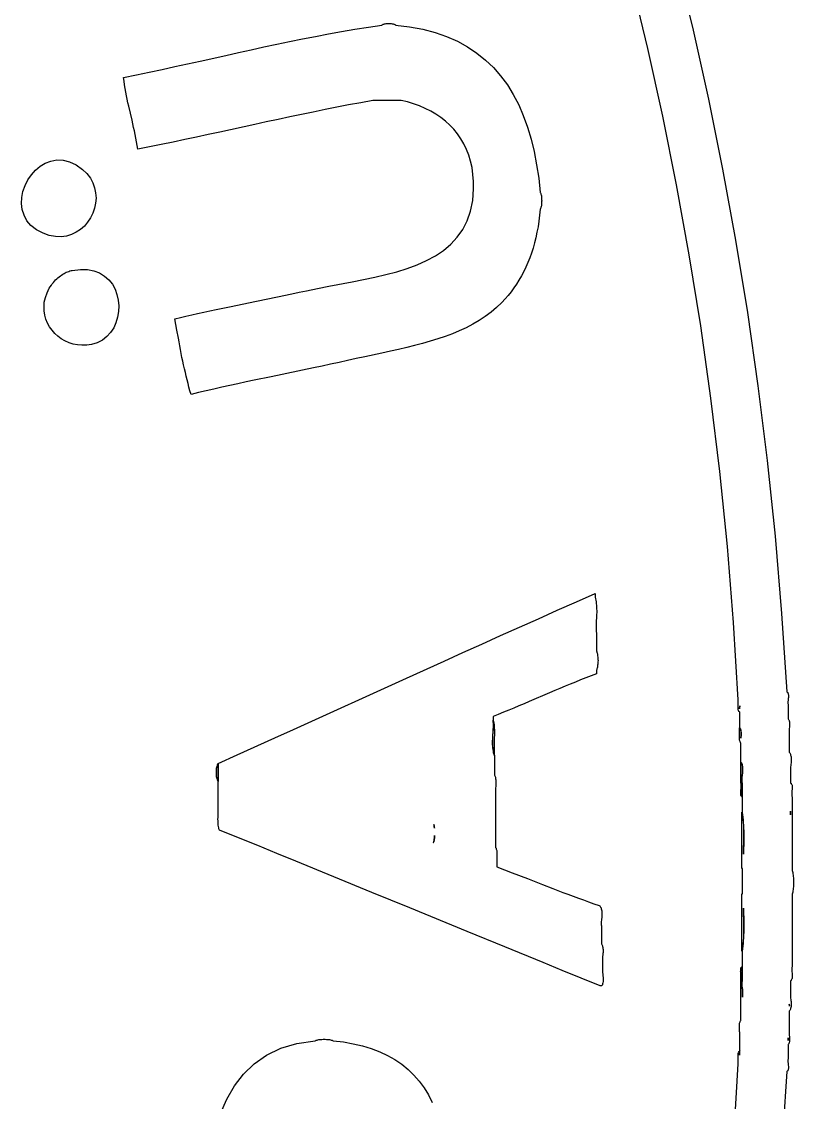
# Model space of a CAD drawing. Header units: metres. Extents: x -185 to 1201, y -340 to 309.
# Drawn here: x 906.596 to 909.999, y 64.293 to 69.061 of the extents above; entities that cross this region are included whole.
import ezdxf

# ---------------------------------------------------------------- set-up
doc = ezdxf.new("R2010")
doc.units = ezdxf.units.M

msp = doc.modelspace()

# ---------------------------------------------------------------- linework, layer by layer
for p, q in [((909.485, 69.3216), (909.557, 69.0229)), ((909.357, 68.9428), (909.286, 69.2365)), ((908.125, 69.0367), (908.184, 69.0458)), ((908.184, 69.0458), (908.186, 69.0471)), ((908.186, 69.0471), (908.188, 69.0483)), ((908.188, 69.0483), (908.19, 69.0494)), ((908.19, 69.0494), (908.193, 69.0503)), ((908.193, 69.0503), (908.196, 69.0511)), ((908.196, 69.0511), (908.199, 69.0517)), ((908.199, 69.0517), (908.203, 69.0522)), ((908.203, 69.0522), (908.207, 69.0525)), ((908.207, 69.0525), (908.211, 69.0527)), ((908.211, 69.0527), (908.215, 69.0528)), ((908.215, 69.0528), (908.219, 69.0527)), ((908.219, 69.0527), (908.223, 69.0525)), ((908.223, 69.0525), (908.226, 69.0522)), ((908.226, 69.0522), (908.23, 69.0517)), ((908.23, 69.0517), (908.234, 69.0511)), ((908.234, 69.0511), (908.237, 69.0503)), ((908.237, 69.0503), (908.239, 69.0494)), ((908.239, 69.0494), (908.242, 69.0483)), ((908.242, 69.0483), (908.244, 69.0471)), ((908.244, 69.0471), (908.245, 69.0458)), ((908.245, 69.0458), (908.307, 69.0385)), ((907.834, 68.9844), (907.892, 68.9957)), ((907.892, 68.9957), (907.949, 69.0065)), ((907.949, 69.0065), (908.007, 69.017)), ((908.007, 69.017), (908.066, 69.0271)), ((908.066, 69.0271), (908.125, 69.0367)), ((908.307, 69.0385), (908.365, 69.0276)), ((908.365, 69.0276), (908.419, 69.0132)), ((908.419, 69.0132), (908.47, 68.9954)), ((908.47, 68.9954), (908.518, 68.9743)), ((909.557, 69.0229), (909.625, 68.7193)), ((907.608, 68.9369), (907.664, 68.9491)), ((907.664, 68.9491), (907.721, 68.9611)), ((907.721, 68.9611), (907.777, 68.9729)), ((907.777, 68.9729), (907.834, 68.9844)), ((908.518, 68.9743), (908.562, 68.9499)), ((908.562, 68.9499), (908.603, 68.9223)), ((907.384, 68.8872), (907.496, 68.9122)), ((907.496, 68.9122), (907.552, 68.9246)), ((907.552, 68.9246), (907.608, 68.9369)), ((908.603, 68.9223), (908.641, 68.8916)), ((909.423, 68.6443), (909.357, 68.9428)), ((907.215, 68.8501), (907.271, 68.8624)), ((907.271, 68.8624), (907.328, 68.8748)), ((907.328, 68.8748), (907.384, 68.8872)), ((908.641, 68.8916), (908.676, 68.8579)), ((908.676, 68.8579), (908.708, 68.8212)), ((907.045, 68.8143), (907.102, 68.826)), ((907.048, 68.7979), (907.045, 68.8143)), ((907.102, 68.826), (907.159, 68.838)), ((907.159, 68.838), (907.215, 68.8501)), ((908.708, 68.8212), (908.738, 68.7816)), ((907.05, 68.7817), (907.048, 68.7979)), ((907.053, 68.7657), (907.05, 68.7817)), ((907.056, 68.7498), (907.053, 68.7657)), ((908.738, 68.7816), (908.764, 68.7391)), ((907.059, 68.7341), (907.056, 68.7498)), ((907.062, 68.7184), (907.059, 68.7341)), ((907.065, 68.7029), (907.062, 68.7184)), ((908.144, 68.7132), (908.091, 68.7034)), ((908.269, 68.7132), (908.144, 68.7132)), ((908.297, 68.7065), (908.269, 68.7132)), ((908.764, 68.7391), (908.788, 68.694)), ((909.625, 68.7193), (909.687, 68.4107)), ((907.069, 68.6874), (907.065, 68.7029)), ((907.076, 68.6565), (907.069, 68.6874)), ((907.882, 68.662), (907.83, 68.6513)), ((907.934, 68.6727), (907.882, 68.662)), ((907.986, 68.6831), (907.934, 68.6727)), ((908.038, 68.6934), (907.986, 68.6831)), ((908.091, 68.7034), (908.038, 68.6934)), ((908.324, 68.6984), (908.297, 68.7065)), ((908.35, 68.6891), (908.324, 68.6984)), ((908.375, 68.6784), (908.35, 68.6891)), ((908.4, 68.6663), (908.375, 68.6784)), ((908.423, 68.6529), (908.4, 68.6663)), ((908.788, 68.694), (908.808, 68.6461)), ((907.083, 68.6256), (907.076, 68.6565)), ((907.086, 68.6101), (907.083, 68.6256)), ((907.675, 68.6183), (907.624, 68.6071)), ((907.727, 68.6293), (907.675, 68.6183)), ((907.778, 68.6404), (907.727, 68.6293)), ((907.83, 68.6513), (907.778, 68.6404)), ((908.444, 68.6382), (908.423, 68.6529)), ((908.465, 68.6222), (908.444, 68.6382)), ((908.484, 68.6048), (908.465, 68.6222)), ((908.808, 68.6461), (908.827, 68.5957)), ((909.484, 68.3408), (909.423, 68.6443)), ((907.09, 68.5945), (907.086, 68.6101)), ((907.093, 68.5788), (907.09, 68.5945)), ((907.096, 68.563), (907.093, 68.5788)), ((907.47, 68.5737), (907.418, 68.5626)), ((907.624, 68.6071), (907.47, 68.5737)), ((908.502, 68.586), (908.484, 68.6048)), ((908.518, 68.5659), (908.502, 68.586)), ((908.827, 68.5957), (908.843, 68.5428)), ((907.099, 68.5471), (907.096, 68.563)), ((907.102, 68.531), (907.099, 68.5471)), ((907.105, 68.5147), (907.102, 68.531)), ((907.212, 68.5191), (907.16, 68.5086)), ((907.264, 68.5298), (907.212, 68.5191)), ((907.315, 68.5406), (907.264, 68.5298)), ((907.367, 68.5516), (907.315, 68.5406)), ((907.418, 68.5626), (907.367, 68.5516)), ((908.533, 68.5445), (908.518, 68.5659)), ((908.546, 68.5217), (908.533, 68.5445)), ((908.558, 68.4975), (908.546, 68.5217)), ((908.843, 68.5428), (908.856, 68.4874)), ((907.108, 68.4983), (907.105, 68.5147)), ((907.16, 68.5086), (907.108, 68.4983)), ((908.568, 68.472), (908.558, 68.4975)), ((908.576, 68.4451), (908.568, 68.472)), ((908.856, 68.4874), (908.867, 68.4296)), ((906.657, 68.4058), (906.678, 68.423)), ((906.678, 68.423), (906.7, 68.4366)), ((906.7, 68.4366), (906.725, 68.446)), ((906.725, 68.446), (906.751, 68.4505)), ((906.751, 68.4505), (906.779, 68.4496)), ((906.779, 68.4496), (906.807, 68.4426)), ((906.807, 68.4426), (906.836, 68.4291)), ((906.836, 68.4291), (906.865, 68.4084)), ((908.582, 68.4168), (908.576, 68.4451)), ((908.867, 68.4296), (908.876, 68.3696)), ((906.623, 68.3627), (906.639, 68.3855)), ((906.639, 68.3855), (906.657, 68.4058)), ((906.865, 68.4084), (906.884, 68.3904)), ((906.884, 68.3904), (906.899, 68.3707)), ((908.586, 68.3872), (908.582, 68.4168)), ((908.588, 68.3561), (908.586, 68.3872)), ((909.687, 68.4107), (909.744, 68.0971)), ((906.602, 68.312), (906.611, 68.338)), ((906.611, 68.338), (906.623, 68.3627)), ((906.899, 68.3707), (906.91, 68.3498)), ((906.91, 68.3498), (906.918, 68.3279)), ((906.918, 68.3279), (906.922, 68.3053)), ((908.588, 68.3237), (908.588, 68.3561)), ((908.876, 68.3696), (908.882, 68.3073)), ((909.54, 68.0323), (909.484, 68.3408)), ((906.596, 68.2584), (906.597, 68.2852)), ((906.597, 68.2852), (906.602, 68.312)), ((906.922, 68.3053), (906.924, 68.2825)), ((906.924, 68.2825), (906.922, 68.2598)), ((908.585, 68.2715), (908.588, 68.3237)), ((908.882, 68.3073), (908.884, 68.3053)), ((908.884, 68.3053), (908.885, 68.3028)), ((908.885, 68.3028), (908.886, 68.2998)), ((908.886, 68.2998), (908.887, 68.2964)), ((908.887, 68.2964), (908.888, 68.2926)), ((908.888, 68.2926), (908.888, 68.2885)), ((908.888, 68.2885), (908.889, 68.2842)), ((908.889, 68.2842), (908.889, 68.2797)), ((906.599, 68.2319), (906.596, 68.2584)), ((906.917, 68.2375), (906.91, 68.2159)), ((906.922, 68.2598), (906.917, 68.2375)), ((908.575, 68.2243), (908.585, 68.2715)), ((908.882, 68.2339), (908.88, 68.2072)), ((908.884, 68.2358), (908.882, 68.2339)), ((908.885, 68.2383), (908.884, 68.2358)), ((908.886, 68.2412), (908.885, 68.2383)), ((908.887, 68.2446), (908.886, 68.2412)), ((908.888, 68.2484), (908.887, 68.2446)), ((908.889, 68.2567), (908.888, 68.2524)), ((908.888, 68.2524), (908.888, 68.2484)), ((908.889, 68.2797), (908.889, 68.2751)), ((908.889, 68.2751), (908.89, 68.2704)), ((908.89, 68.2704), (908.889, 68.2658)), ((908.889, 68.2658), (908.889, 68.2612)), ((908.889, 68.2612), (908.889, 68.2567)), ((906.607, 68.2066), (906.599, 68.2319)), ((906.619, 68.1828), (906.607, 68.2066)), ((906.9, 68.1954), (906.887, 68.1764)), ((906.91, 68.2159), (906.9, 68.1954)), ((908.561, 68.1817), (908.575, 68.2243)), ((908.88, 68.2072), (908.877, 68.1813)), ((906.637, 68.1612), (906.619, 68.1828)), ((906.661, 68.1425), (906.637, 68.1612)), ((906.691, 68.1271), (906.661, 68.1425)), ((906.856, 68.1441), (906.837, 68.1315)), ((906.873, 68.1592), (906.856, 68.1441)), ((906.887, 68.1764), (906.873, 68.1592)), ((908.517, 68.1093), (908.541, 68.1434)), ((908.541, 68.1434), (908.561, 68.1817)), ((908.873, 68.156), (908.868, 68.1315)), ((908.877, 68.1813), (908.873, 68.156)), ((906.718, 68.1177), (906.691, 68.1271)), ((906.745, 68.1127), (906.718, 68.1177)), ((906.77, 68.112), (906.745, 68.1127)), ((906.794, 68.1151), (906.77, 68.112)), ((906.816, 68.1217), (906.794, 68.1151)), ((906.837, 68.1315), (906.816, 68.1217)), ((908.489, 68.0789), (908.517, 68.1093)), ((908.863, 68.1076), (908.858, 68.0843)), ((908.868, 68.1315), (908.863, 68.1076)), ((909.744, 68.0971), (909.796, 67.7783)), ((908.421, 68.028), (908.456, 68.0519)), ((908.456, 68.0519), (908.489, 68.0789)), ((908.851, 68.0617), (908.844, 68.0398)), ((908.858, 68.0843), (908.851, 68.0617)), ((908.34, 67.9884), (908.382, 68.007)), ((908.382, 68.007), (908.421, 68.028)), ((908.828, 67.9978), (908.82, 67.9777)), ((908.837, 68.0185), (908.828, 67.9978)), ((908.844, 68.0398), (908.837, 68.0185)), ((909.591, 67.7187), (909.54, 68.0323)), ((906.772, 67.943), (906.777, 67.9464)), ((906.777, 67.9464), (906.783, 67.9495)), ((906.783, 67.9495), (906.788, 67.9523)), ((906.788, 67.9523), (906.793, 67.9549)), ((906.793, 67.9549), (906.799, 67.9571)), ((906.799, 67.9571), (906.804, 67.9591)), ((906.804, 67.9591), (906.809, 67.9608)), ((906.809, 67.9608), (906.814, 67.9623)), ((906.814, 67.9623), (906.819, 67.9634)), ((906.819, 67.9634), (906.855, 67.9681)), ((906.855, 67.9681), (906.886, 67.9674)), ((906.886, 67.9674), (906.915, 67.9619)), ((906.915, 67.9619), (906.94, 67.9521)), ((906.94, 67.9521), (906.962, 67.9386)), ((908.202, 67.9448), (908.25, 67.9577)), ((908.25, 67.9577), (908.296, 67.9721)), ((908.296, 67.9721), (908.34, 67.9884)), ((908.81, 67.9582), (908.8, 67.9393)), ((908.82, 67.9777), (908.81, 67.9582)), ((906.727, 67.8981), (906.731, 67.9044)), ((906.731, 67.9044), (906.736, 67.9104)), ((906.736, 67.9104), (906.741, 67.916)), ((906.741, 67.916), (906.746, 67.9213)), ((906.746, 67.9213), (906.751, 67.9263)), ((906.751, 67.9263), (906.756, 67.9309)), ((906.756, 67.9309), (906.761, 67.9353)), ((906.761, 67.9353), (906.767, 67.9393)), ((906.767, 67.9393), (906.772, 67.943)), ((906.962, 67.9386), (906.98, 67.9218)), ((906.98, 67.9218), (906.996, 67.9022)), ((906.996, 67.9022), (907.008, 67.8805)), ((907.951, 67.8937), (908.053, 67.9128)), ((908.053, 67.9128), (908.103, 67.9227)), ((908.103, 67.9227), (908.153, 67.9333)), ((908.153, 67.9333), (908.202, 67.9448)), ((908.778, 67.9032), (908.766, 67.886)), ((908.789, 67.921), (908.778, 67.9032)), ((908.8, 67.9393), (908.789, 67.921)), ((906.701, 67.8437), (906.708, 67.864)), ((906.708, 67.864), (906.718, 67.8844)), ((906.718, 67.8844), (906.722, 67.8914)), ((906.722, 67.8914), (906.727, 67.8981)), ((907.008, 67.8805), (907.016, 67.857)), ((907.016, 67.857), (907.022, 67.8324)), ((907.725, 67.8466), (907.788, 67.8599)), ((907.788, 67.8599), (907.82, 67.8667)), ((907.82, 67.8667), (907.852, 67.8736)), ((907.852, 67.8736), (907.901, 67.8839)), ((907.901, 67.8839), (907.951, 67.8937)), ((908.741, 67.8531), (908.728, 67.8375)), ((908.754, 67.8693), (908.741, 67.8531)), ((908.766, 67.886), (908.754, 67.8693)), ((906.695, 67.8038), (906.696, 67.8236)), ((906.695, 67.7844), (906.695, 67.8038)), ((906.696, 67.8236), (906.701, 67.8437)), ((907.022, 67.8324), (907.024, 67.8072)), ((907.024, 67.8072), (907.023, 67.7818)), ((907.512, 67.8024), (907.632, 67.8272)), ((907.632, 67.8272), (907.725, 67.8466)), ((908.714, 67.8223), (908.69, 67.7998)), ((908.728, 67.8375), (908.714, 67.8223)), ((906.698, 67.7657), (906.695, 67.7844)), ((906.703, 67.7477), (906.698, 67.7657)), ((907.019, 67.7568), (907.012, 67.7328)), ((907.023, 67.7818), (907.019, 67.7568)), ((907.271, 67.7504), (907.296, 67.7559)), ((907.296, 67.7559), (907.32, 67.7615)), ((907.32, 67.7615), (907.346, 67.7671)), ((907.346, 67.7671), (907.372, 67.7728)), ((907.372, 67.7728), (907.399, 67.7786)), ((907.399, 67.7786), (907.426, 67.7845)), ((907.426, 67.7845), (907.454, 67.7904)), ((907.454, 67.7904), (907.512, 67.8024)), ((908.64, 67.7597), (908.613, 67.742)), ((908.666, 67.779), (908.64, 67.7597)), ((908.69, 67.7998), (908.666, 67.779)), ((909.796, 67.7783), (909.843, 67.4543)), ((906.71, 67.7305), (906.703, 67.7477)), ((906.719, 67.7142), (906.71, 67.7305)), ((906.73, 67.6991), (906.719, 67.7142)), ((907.002, 67.7101), (906.988, 67.6894)), ((907.012, 67.7328), (907.002, 67.7101)), ((907.281, 67.6991), (907.271, 67.7504)), ((908.556, 67.7106), (908.526, 67.6967)), ((908.585, 67.7256), (908.556, 67.7106)), ((908.613, 67.742), (908.585, 67.7256)), ((909.635, 67.3998), (909.591, 67.7187)), ((906.742, 67.6852), (906.73, 67.6991)), ((906.756, 67.6727), (906.742, 67.6852)), ((906.771, 67.6616), (906.756, 67.6727)), ((906.787, 67.6521), (906.771, 67.6616)), ((906.972, 67.6712), (906.952, 67.6559)), ((906.988, 67.6894), (906.972, 67.6712)), ((907.287, 67.6648), (907.281, 67.6991)), ((907.29, 67.6478), (907.287, 67.6648)), ((908.431, 67.6609), (908.398, 67.6507)), ((908.464, 67.672), (908.431, 67.6609)), ((908.496, 67.6838), (908.464, 67.672)), ((908.526, 67.6967), (908.496, 67.6838)), ((906.805, 67.6444), (906.787, 67.6521)), ((906.823, 67.6386), (906.805, 67.6444)), ((906.842, 67.6348), (906.823, 67.6386)), ((906.862, 67.6331), (906.842, 67.6348)), ((906.883, 67.6336), (906.862, 67.6331)), ((906.904, 67.6365), (906.883, 67.6336)), ((906.929, 67.6442), (906.904, 67.6365)), ((906.952, 67.6559), (906.929, 67.6442)), ((907.293, 67.6307), (907.29, 67.6478)), ((907.296, 67.6137), (907.293, 67.6307)), ((907.3, 67.5967), (907.296, 67.6137)), ((908.258, 67.6148), (908.222, 67.6067)), ((908.294, 67.6232), (908.258, 67.6148)), ((908.329, 67.6319), (908.294, 67.6232)), ((908.364, 67.641), (908.329, 67.6319)), ((908.398, 67.6507), (908.364, 67.641)), ((907.303, 67.5798), (907.3, 67.5967)), ((907.307, 67.563), (907.303, 67.5798)), ((908.033, 67.5658), (907.996, 67.5576)), ((908.071, 67.574), (908.033, 67.5658)), ((908.109, 67.5824), (908.071, 67.574)), ((908.185, 67.5986), (908.109, 67.5824)), ((908.222, 67.6067), (908.185, 67.5986)), ((907.31, 67.5462), (907.307, 67.563)), ((907.314, 67.5295), (907.31, 67.5462)), ((907.318, 67.5129), (907.314, 67.5295)), ((907.883, 67.5336), (907.696, 67.4944)), ((907.921, 67.5415), (907.883, 67.5336)), ((907.958, 67.5496), (907.921, 67.5415)), ((907.996, 67.5576), (907.958, 67.5496)), ((907.322, 67.4964), (907.318, 67.5129)), ((907.326, 67.4801), (907.322, 67.4964)), ((907.33, 67.4638), (907.326, 67.4801)), ((907.586, 67.4711), (907.55, 67.4633)), ((907.622, 67.4789), (907.586, 67.4711)), ((907.696, 67.4944), (907.622, 67.4789)), ((907.334, 67.4477), (907.33, 67.4638)), ((907.338, 67.4317), (907.334, 67.4477)), ((907.343, 67.4159), (907.338, 67.4317)), ((907.376, 67.424), (907.343, 67.4159)), ((907.41, 67.4319), (907.376, 67.424)), ((907.444, 67.4398), (907.41, 67.4319)), ((907.479, 67.4477), (907.444, 67.4398)), ((907.514, 67.4555), (907.479, 67.4477)), ((907.55, 67.4633), (907.514, 67.4555)), ((909.843, 67.4543), (909.883, 67.1249)), ((909.674, 67.0755), (909.635, 67.3998)), ((909.883, 67.1249), (909.918, 66.7902)), ((909.708, 66.7457), (909.674, 67.0755)), ((909.918, 66.7902), (909.947, 66.4499)), ((909.735, 66.4103), (909.708, 66.7457)), ((909.042, 66.5008), (909.125, 66.5378)), ((909.125, 66.5378), (909.125, 66.5213)), ((909.125, 66.5213), (909.127, 66.5148)), ((908.958, 66.4637), (909.042, 66.5008)), ((909.127, 66.5148), (909.128, 66.5079)), ((909.128, 66.5079), (909.129, 66.5008)), ((909.129, 66.5008), (909.13, 66.4934)), ((909.13, 66.4934), (909.131, 66.4857)), ((909.131, 66.4857), (909.131, 66.4779)), ((909.131, 66.4779), (909.131, 66.4699)), ((909.131, 66.4699), (909.132, 66.4617)), ((908.792, 66.3893), (908.875, 66.4266)), ((908.875, 66.4266), (908.958, 66.4637)), ((909.131, 66.4367), (909.13, 66.4114)), ((909.132, 66.4534), (909.131, 66.4451)), ((909.131, 66.4451), (909.131, 66.4367)), ((909.132, 66.4617), (909.132, 66.4534)), ((909.947, 66.4499), (909.97, 66.1041)), ((908.708, 66.352), (908.792, 66.3893)), ((909.13, 66.4114), (909.13, 66.403)), ((909.13, 66.403), (909.13, 66.3948)), ((909.13, 66.3948), (909.13, 66.3866)), ((909.13, 66.3866), (909.13, 66.3786)), ((909.13, 66.3786), (909.13, 66.3708)), ((909.755, 66.0692), (909.735, 66.4103)), ((908.625, 66.3146), (908.708, 66.352)), ((909.13, 66.3708), (909.131, 66.3632)), ((909.131, 66.3632), (909.131, 66.2842)), ((908.542, 66.2771), (908.625, 66.3146)), ((909.131, 66.2842), (909.132, 66.2817)), ((909.132, 66.2817), (909.133, 66.2787)), ((909.133, 66.2787), (909.134, 66.2752)), ((908.293, 66.1645), (908.459, 66.2396)), ((908.459, 66.2396), (908.542, 66.2771)), ((909.134, 66.2752), (909.135, 66.2713)), ((909.135, 66.2713), (909.136, 66.267)), ((909.136, 66.267), (909.136, 66.2623)), ((909.136, 66.2623), (909.137, 66.2575)), ((909.137, 66.2575), (909.137, 66.2525)), ((909.137, 66.2525), (909.137, 66.2473)), ((909.137, 66.2473), (909.138, 66.2421)), ((909.138, 66.2421), (909.137, 66.2368)), ((909.137, 66.2368), (909.137, 66.2317)), ((909.137, 66.2317), (909.137, 66.2266)), ((909.131, 66.1831), (909.107, 66.1745)), ((909.132, 66.2021), (909.131, 66.1996)), ((909.131, 66.1996), (909.131, 66.1831)), ((909.133, 66.2052), (909.132, 66.2021)), ((909.134, 66.2088), (909.133, 66.2052)), ((909.135, 66.2127), (909.134, 66.2088)), ((909.136, 66.2171), (909.135, 66.2127)), ((909.137, 66.2266), (909.136, 66.2217)), ((909.136, 66.2217), (909.136, 66.2171)), ((907.795, 65.9384), (908.293, 66.1645)), ((909.015, 66.1381), (908.992, 66.1287)), ((909.038, 66.1474), (909.015, 66.1381)), ((909.061, 66.1566), (909.038, 66.1474)), ((909.084, 66.1656), (909.061, 66.1566)), ((909.107, 66.1745), (909.084, 66.1656)), ((908.924, 66.0999), (908.834, 66.0611)), ((908.947, 66.1095), (908.924, 66.0999)), ((908.969, 66.1191), (908.947, 66.1095)), ((908.992, 66.1287), (908.969, 66.1191)), ((909.97, 66.1041), (909.972, 66.1026)), ((909.972, 66.1026), (909.974, 66.1008)), ((909.974, 66.1008), (909.975, 66.0986)), ((909.975, 66.0986), (909.976, 66.0963)), ((909.976, 66.0963), (909.976, 66.0937)), ((909.976, 66.0937), (909.977, 66.0909)), ((909.977, 66.0909), (909.977, 66.088)), ((909.977, 66.088), (909.977, 66.0849)), ((908.789, 66.0419), (908.766, 66.0325)), ((908.812, 66.0515), (908.789, 66.0419)), ((908.834, 66.0611), (908.812, 66.0515)), ((909.756, 66.0667), (909.755, 66.0692)), ((909.755, 66.0417), (909.756, 66.0482)), ((909.755, 66.0384), (909.755, 66.0417)), ((909.756, 66.0639), (909.756, 66.0667)), ((909.756, 66.061), (909.756, 66.0639)), ((909.756, 66.0579), (909.756, 66.061)), ((909.756, 66.0548), (909.756, 66.0579)), ((909.756, 66.0482), (909.756, 66.0548)), ((909.763, 66.0418), (909.762, 66.032)), ((909.762, 66.0287), (909.763, 66.0418)), ((909.976, 66.065), (909.975, 66.0617)), ((909.975, 66.0617), (909.975, 66.0585)), ((909.975, 66.0585), (909.975, 66.0555)), ((909.975, 66.0555), (909.975, 66.0525)), ((909.975, 66.0525), (909.976, 66.0497)), ((909.977, 66.0784), (909.976, 66.0751)), ((909.976, 66.0751), (909.976, 66.065)), ((909.976, 66.0497), (909.976, 66.0471)), ((909.976, 66.0471), (909.976, 65.9846)), ((909.977, 66.0849), (909.977, 66.0817)), ((909.977, 66.0817), (909.977, 66.0784)), ((908.698, 66.0048), (908.675, 65.9959)), ((908.675, 65.9959), (908.675, 65.9794)), ((908.721, 66.0139), (908.698, 66.0048)), ((908.744, 66.0231), (908.721, 66.0139)), ((908.766, 66.0325), (908.744, 66.0231)), ((909.755, 66.0352), (909.755, 66.0384)), ((909.755, 66.0321), (909.755, 66.0352)), ((909.755, 66.0291), (909.755, 66.0321)), ((909.755, 66.0263), (909.755, 66.0291)), ((909.756, 66.0237), (909.755, 66.0263)), ((909.757, 66.0213), (909.756, 66.0237)), ((909.758, 66.0191), (909.757, 66.0213)), ((909.759, 66.0172), (909.758, 66.0191)), ((909.761, 66.0155), (909.759, 66.0172)), ((909.763, 66.0142), (909.761, 66.0155)), ((909.762, 66.032), (909.762, 66.0287)), ((909.763, 65.946), (909.763, 66.0142)), ((908.675, 65.9794), (908.677, 65.9729)), ((908.675, 65.9716), (908.675, 65.9794)), ((908.675, 65.9794), (908.675, 65.9716)), ((908.676, 65.9636), (908.675, 65.9716)), ((908.675, 65.9716), (908.675, 65.9636)), ((908.675, 65.9636), (908.675, 65.9554)), ((908.675, 65.9554), (908.675, 65.9472)), ((908.675, 65.9389), (908.676, 65.9472)), ((908.675, 65.9472), (908.675, 65.9388)), ((908.676, 65.9554), (908.676, 65.9636)), ((908.676, 65.9472), (908.676, 65.9554)), ((908.677, 65.9729), (908.678, 65.9661)), ((908.678, 65.9661), (908.679, 65.959)), ((908.679, 65.959), (908.68, 65.9516)), ((908.68, 65.9516), (908.68, 65.9441)), ((908.68, 65.9441), (908.681, 65.9363)), ((909.762, 65.9426), (909.761, 65.946)), ((909.761, 65.946), (909.763, 65.944)), ((909.764, 65.944), (909.763, 65.946)), ((909.763, 65.944), (909.765, 65.9416)), ((909.766, 65.9416), (909.764, 65.944)), ((909.976, 65.9846), (909.978, 65.9828)), ((909.978, 65.9828), (909.979, 65.9807)), ((909.979, 65.9807), (909.98, 65.9782)), ((909.98, 65.9782), (909.981, 65.9755)), ((909.981, 65.9755), (909.982, 65.9725)), ((909.982, 65.9511), (909.981, 65.9392)), ((909.982, 65.9725), (909.982, 65.9694)), ((909.982, 65.9694), (909.982, 65.966)), ((909.982, 65.966), (909.982, 65.9624)), ((909.982, 65.9624), (909.982, 65.9588)), ((909.982, 65.9588), (909.982, 65.955)), ((909.982, 65.955), (909.982, 65.9511)), ((907.546, 65.8255), (907.712, 65.9008)), ((907.712, 65.9008), (907.795, 65.9384)), ((908.675, 65.9388), (908.673, 65.9136)), ((908.673, 65.9136), (908.673, 65.9052)), ((908.673, 65.9052), (908.673, 65.8969)), ((908.673, 65.8886), (908.674, 65.8969)), ((908.673, 65.8969), (908.673, 65.8886)), ((908.674, 65.9052), (908.675, 65.9305)), ((908.674, 65.8969), (908.674, 65.9052)), ((908.675, 65.9305), (908.675, 65.9389)), ((908.681, 65.912), (908.68, 65.9037)), ((908.68, 65.9037), (908.68, 65.8785)), ((908.681, 65.9363), (908.681, 65.9284)), ((908.681, 65.9284), (908.681, 65.9203)), ((908.681, 65.9203), (908.681, 65.912)), ((909.761, 65.9118), (909.762, 65.9276)), ((909.761, 65.9079), (909.761, 65.9118)), ((909.761, 65.9041), (909.761, 65.9079)), ((909.761, 65.9004), (909.761, 65.9041)), ((909.761, 65.8969), (909.761, 65.9004)), ((909.762, 65.8935), (909.761, 65.8969)), ((909.762, 65.9391), (909.762, 65.9426)), ((909.762, 65.9353), (909.762, 65.9391)), ((909.762, 65.9315), (909.762, 65.9353)), ((909.762, 65.9276), (909.762, 65.9315)), ((909.765, 65.9416), (909.766, 65.9389)), ((909.767, 65.9389), (909.766, 65.9416)), ((909.766, 65.9389), (909.767, 65.9361)), ((909.768, 65.9361), (909.767, 65.9389)), ((909.767, 65.9361), (909.768, 65.9329)), ((909.768, 65.9329), (909.768, 65.9361)), ((909.768, 65.9329), (909.768, 65.9296)), ((909.769, 65.9296), (909.768, 65.9329)), ((909.768, 65.9296), (909.769, 65.9261)), ((909.768, 65.8994), (909.769, 65.915)), ((909.769, 65.9111), (909.768, 65.9033)), ((909.768, 65.9033), (909.768, 65.8994)), ((909.769, 65.9261), (909.769, 65.9296)), ((909.769, 65.9261), (909.769, 65.9225)), ((909.769, 65.9225), (909.769, 65.9261)), ((909.769, 65.9225), (909.769, 65.9188)), ((909.769, 65.9188), (909.769, 65.9225)), ((909.769, 65.9188), (909.769, 65.915)), ((909.769, 65.915), (909.769, 65.9188)), ((909.769, 65.915), (909.769, 65.9111)), ((909.981, 65.9353), (909.98, 65.9314)), ((909.98, 65.9314), (909.98, 65.9276)), ((909.98, 65.9276), (909.981, 65.9238)), ((909.981, 65.9392), (909.981, 65.9353)), ((909.981, 65.9238), (909.981, 65.9203)), ((909.981, 65.9203), (909.981, 65.9169)), ((909.981, 65.9169), (909.981, 65.8378)), ((908.673, 65.8804), (908.673, 65.8886)), ((908.673, 65.8886), (908.673, 65.8804)), ((908.673, 65.8723), (908.673, 65.8804)), ((908.673, 65.8804), (908.673, 65.8723)), ((908.674, 65.8644), (908.673, 65.8723)), ((908.673, 65.8723), (908.673, 65.8644)), ((908.673, 65.8644), (908.674, 65.8567)), ((908.674, 65.8567), (908.674, 65.8644)), ((908.675, 65.8491), (908.674, 65.8567)), ((908.674, 65.8567), (908.674, 65.8491)), ((908.674, 65.8491), (908.676, 65.8418)), ((908.676, 65.8418), (908.675, 65.8491)), ((908.68, 65.8785), (908.679, 65.8701)), ((908.679, 65.8701), (908.679, 65.8618)), ((908.679, 65.8618), (908.679, 65.8534)), ((908.679, 65.8534), (908.679, 65.8452)), ((909.762, 65.8903), (909.762, 65.8935)), ((909.763, 65.8874), (909.762, 65.8903)), ((909.764, 65.8847), (909.763, 65.8874)), ((909.765, 65.8822), (909.764, 65.8847)), ((909.766, 65.8801), (909.765, 65.8822)), ((909.768, 65.8783), (909.766, 65.8801)), ((909.768, 65.7936), (909.768, 65.8783)), ((907.462, 65.788), (907.546, 65.8255)), ((908.677, 65.8347), (908.676, 65.8418)), ((908.676, 65.8418), (908.677, 65.8347)), ((908.679, 65.8279), (908.677, 65.8347)), ((908.677, 65.8347), (908.679, 65.8279)), ((908.679, 65.8452), (908.679, 65.8371)), ((908.679, 65.8371), (908.68, 65.8292)), ((908.681, 65.8214), (908.679, 65.8279)), ((908.679, 65.8279), (908.681, 65.8214)), ((908.68, 65.8292), (908.681, 65.8214)), ((908.681, 65.8214), (908.681, 65.7367)), ((909.981, 65.8378), (909.983, 65.8352)), ((909.983, 65.8352), (909.985, 65.8322)), ((909.985, 65.8322), (909.986, 65.8289)), ((909.986, 65.8289), (909.987, 65.8254)), ((909.987, 65.8254), (909.988, 65.8216)), ((909.988, 65.8216), (909.989, 65.8176)), ((909.989, 65.8176), (909.989, 65.8134)), ((909.989, 65.8134), (909.989, 65.809)), ((909.989, 65.809), (909.989, 65.8046)), ((909.989, 65.8046), (909.989, 65.8)), ((907.455, 65.7536), (907.456, 65.7585)), ((907.455, 65.7486), (907.455, 65.7536)), ((907.456, 65.7678), (907.457, 65.7721)), ((907.456, 65.7632), (907.456, 65.7678)), ((907.456, 65.7585), (907.456, 65.7632)), ((907.457, 65.7721), (907.458, 65.7762)), ((907.458, 65.7762), (907.459, 65.7798)), ((907.459, 65.7798), (907.46, 65.783)), ((907.46, 65.783), (907.461, 65.7858)), ((907.461, 65.7858), (907.462, 65.788)), ((907.462, 65.6248), (907.462, 65.788)), ((907.462, 65.788), (907.462, 65.709)), ((909.77, 65.7907), (909.768, 65.7936)), ((909.768, 65.7019), (909.768, 65.7936)), ((909.768, 65.7936), (909.77, 65.7907)), ((909.771, 65.7874), (909.77, 65.7907)), ((909.77, 65.7907), (909.771, 65.7874)), ((909.773, 65.7838), (909.771, 65.7874)), ((909.771, 65.7874), (909.773, 65.7838)), ((909.773, 65.7798), (909.773, 65.7838)), ((909.773, 65.7838), (909.773, 65.7798)), ((909.774, 65.7757), (909.773, 65.7798)), ((909.773, 65.7798), (909.774, 65.7757)), ((909.774, 65.7712), (909.774, 65.7757)), ((909.774, 65.7757), (909.774, 65.7712)), ((909.775, 65.7666), (909.774, 65.7712)), ((909.774, 65.7712), (909.775, 65.7666)), ((909.775, 65.7569), (909.774, 65.7518)), ((909.775, 65.7618), (909.775, 65.7666)), ((909.775, 65.7666), (909.775, 65.7618)), ((909.775, 65.7569), (909.775, 65.7618)), ((909.775, 65.7618), (909.775, 65.7569)), ((909.775, 65.7518), (909.775, 65.7569)), ((909.988, 65.7812), (909.987, 65.772)), ((909.987, 65.772), (909.987, 65.7675)), ((909.987, 65.7675), (909.987, 65.7632)), ((909.987, 65.7632), (909.987, 65.759)), ((909.987, 65.759), (909.987, 65.7551)), ((909.987, 65.7551), (909.987, 65.7019)), ((909.989, 65.7953), (909.988, 65.7812)), ((909.989, 65.8), (909.989, 65.7953)), ((907.455, 65.7437), (907.455, 65.7486)), ((907.456, 65.7388), (907.455, 65.7437)), ((907.456, 65.734), (907.456, 65.7388)), ((907.456, 65.7294), (907.456, 65.734)), ((907.457, 65.7251), (907.456, 65.7294)), ((907.458, 65.721), (907.457, 65.7251)), ((907.459, 65.7173), (907.458, 65.721)), ((907.46, 65.714), (907.459, 65.7173)), ((907.461, 65.7112), (907.46, 65.714)), ((907.462, 65.709), (907.461, 65.7112)), ((908.681, 65.7367), (908.682, 65.7341)), ((908.682, 65.7341), (908.684, 65.731)), ((908.684, 65.731), (908.685, 65.7277)), ((908.685, 65.7277), (908.686, 65.7241)), ((908.686, 65.7241), (908.686, 65.7202)), ((908.686, 65.7202), (908.687, 65.716)), ((908.687, 65.716), (908.687, 65.7117)), ((908.687, 65.7117), (908.687, 65.7072)), ((908.687, 65.7072), (908.687, 65.7026)), ((909.774, 65.7467), (909.772, 65.726)), ((909.772, 65.726), (909.772, 65.7209)), ((909.772, 65.7209), (909.772, 65.7159)), ((909.772, 65.7159), (909.772, 65.7111)), ((909.772, 65.7111), (909.772, 65.7064)), ((909.772, 65.7064), (909.772, 65.7019)), ((909.773, 65.7311), (909.775, 65.7518)), ((909.773, 65.726), (909.773, 65.7311)), ((909.773, 65.7209), (909.773, 65.726)), ((909.773, 65.7159), (909.773, 65.7209)), ((909.773, 65.7111), (909.773, 65.7159)), ((909.773, 65.7064), (909.773, 65.7111)), ((909.774, 65.7019), (909.773, 65.7064)), ((909.774, 65.7518), (909.774, 65.7467)), ((908.687, 65.6931), (908.685, 65.6739)), ((908.685, 65.6739), (908.685, 65.6692)), ((908.685, 65.6692), (908.685, 65.6647)), ((908.685, 65.6647), (908.685, 65.6603)), ((908.685, 65.6603), (908.685, 65.656)), ((908.687, 65.7026), (908.687, 65.6979)), ((908.687, 65.6979), (908.687, 65.6931)), ((909.767, 65.668), (909.769, 65.6824)), ((909.767, 65.6646), (909.767, 65.668)), ((909.767, 65.6612), (909.767, 65.6646)), ((909.767, 65.6579), (909.767, 65.6612)), ((909.767, 65.6548), (909.767, 65.6579)), ((909.769, 65.6991), (909.768, 65.7019)), ((909.769, 65.696), (909.769, 65.6991)), ((909.769, 65.6928), (909.769, 65.696)), ((909.769, 65.6894), (909.769, 65.6928)), ((909.769, 65.6859), (909.769, 65.6894)), ((909.769, 65.6824), (909.769, 65.6859)), ((909.772, 65.7019), (909.772, 65.6412)), ((909.774, 65.573), (909.774, 65.7019)), ((909.987, 65.7019), (909.989, 65.7006)), ((909.989, 65.7006), (909.99, 65.6989)), ((909.99, 65.6989), (909.991, 65.6969)), ((909.991, 65.6969), (909.992, 65.6946)), ((909.992, 65.6946), (909.993, 65.6921)), ((909.993, 65.6763), (909.992, 65.6655)), ((909.992, 65.6655), (909.992, 65.6582)), ((909.992, 65.6582), (909.992, 65.6546)), ((909.993, 65.6921), (909.993, 65.6893)), ((909.993, 65.6893), (909.993, 65.6863)), ((909.993, 65.6863), (909.993, 65.6831)), ((909.993, 65.6831), (909.993, 65.6798)), ((909.993, 65.6798), (909.993, 65.6763)), ((907.463, 65.6183), (907.462, 65.6248)), ((907.463, 65.6117), (907.463, 65.6183)), ((907.463, 65.605), (907.463, 65.6117)), ((908.685, 65.656), (908.686, 65.652)), ((908.686, 65.652), (908.686, 65.4168)), ((909.767, 65.6519), (909.767, 65.6548)), ((909.768, 65.6492), (909.767, 65.6519)), ((909.768, 65.6468), (909.768, 65.6492)), ((909.769, 65.6446), (909.768, 65.6468)), ((909.77, 65.6427), (909.769, 65.6446)), ((909.772, 65.6412), (909.77, 65.6427)), ((909.992, 65.6546), (909.992, 65.6511)), ((909.992, 65.6511), (909.992, 65.6476)), ((909.992, 65.6476), (909.992, 65.6443)), ((909.992, 65.6443), (909.993, 65.6412)), ((909.993, 65.6412), (909.993, 65.3195)), ((907.462, 65.563), (907.463, 65.5842)), ((907.462, 65.556), (907.462, 65.563)), ((907.463, 65.5981), (907.463, 65.605)), ((907.463, 65.5912), (907.463, 65.5981)), ((907.463, 65.5842), (907.463, 65.5912)), ((909.772, 65.3251), (909.772, 65.573)), ((909.772, 65.573), (909.774, 65.5621)), ((909.776, 65.5621), (909.774, 65.573)), ((909.774, 65.5621), (909.776, 65.5509)), ((909.777, 65.5509), (909.776, 65.5621)), ((909.987, 65.5777), (909.986, 65.5696)), ((909.986, 65.5615), (909.987, 65.5777)), ((909.986, 65.5696), (909.986, 65.5615)), ((907.461, 65.5423), (907.462, 65.5491)), ((907.462, 65.5355), (907.461, 65.5423)), ((907.462, 65.5491), (907.462, 65.556)), ((907.462, 65.529), (907.462, 65.5355)), ((907.462, 65.5226), (907.462, 65.529)), ((907.463, 65.5164), (907.462, 65.5226)), ((907.464, 65.5104), (907.463, 65.5164)), ((908.415, 65.5137), (908.414, 65.5187)), ((908.414, 65.5187), (908.415, 65.5136)), ((909.776, 65.5509), (909.777, 65.5394)), ((909.778, 65.5394), (909.777, 65.5509)), ((909.777, 65.5394), (909.778, 65.5276)), ((909.779, 65.5276), (909.778, 65.5394)), ((909.778, 65.5276), (909.779, 65.5155)), ((909.78, 65.5155), (909.779, 65.5276)), ((909.779, 65.5155), (909.779, 65.5032)), ((909.78, 65.5032), (909.78, 65.5155)), ((907.465, 65.5046), (907.464, 65.5104)), ((907.466, 65.4992), (907.465, 65.5046)), ((907.468, 65.494), (907.466, 65.4992)), ((907.552, 65.4598), (907.468, 65.494)), ((908.415, 65.5083), (908.415, 65.5137)), ((908.415, 65.5136), (908.415, 65.5081)), ((908.416, 65.5024), (908.415, 65.5083)), ((908.415, 65.5081), (908.416, 65.5022)), ((908.416, 65.5022), (908.416, 65.5024)), ((908.416, 65.4702), (908.416, 65.4708)), ((908.416, 65.4708), (908.416, 65.4648)), ((908.416, 65.4642), (908.416, 65.4702)), ((909.779, 65.5032), (909.78, 65.4908)), ((909.78, 65.4908), (909.78, 65.5032)), ((909.78, 65.4908), (909.78, 65.4782)), ((909.78, 65.4782), (909.78, 65.4908)), ((909.78, 65.4782), (909.78, 65.4654)), ((909.78, 65.4654), (909.78, 65.4782)), ((907.637, 65.4256), (907.552, 65.4598)), ((907.721, 65.3913), (907.637, 65.4256)), ((908.411, 65.439), (908.41, 65.439)), ((908.41, 65.439), (908.411, 65.4388)), ((908.412, 65.4402), (908.411, 65.439)), ((908.411, 65.4388), (908.412, 65.4398)), ((908.413, 65.4424), (908.412, 65.4402)), ((908.412, 65.4398), (908.413, 65.4419)), ((908.414, 65.4455), (908.413, 65.4424)), ((908.413, 65.4419), (908.414, 65.4449)), ((908.415, 65.4494), (908.414, 65.4455)), ((908.414, 65.4449), (908.415, 65.4488)), ((908.416, 65.4592), (908.415, 65.454)), ((908.415, 65.4534), (908.416, 65.4585)), ((908.415, 65.454), (908.415, 65.4494)), ((908.415, 65.4488), (908.415, 65.4534)), ((908.416, 65.4648), (908.416, 65.4592)), ((908.416, 65.4585), (908.416, 65.4642)), ((909.779, 65.4008), (909.78, 65.4526)), ((909.78, 65.4397), (909.779, 65.4008)), ((909.78, 65.4654), (909.78, 65.4526)), ((909.78, 65.4526), (909.78, 65.4654)), ((909.78, 65.4526), (909.78, 65.4397)), ((907.805, 65.357), (907.721, 65.3913)), ((908.686, 65.4168), (908.688, 65.4139)), ((908.688, 65.4139), (908.689, 65.4107)), ((908.689, 65.4107), (908.69, 65.4072)), ((908.69, 65.4072), (908.691, 65.4035)), ((908.691, 65.4035), (908.692, 65.3995)), ((908.692, 65.3727), (908.691, 65.3586)), ((908.692, 65.3995), (908.692, 65.3954)), ((908.692, 65.3954), (908.692, 65.3911)), ((908.692, 65.3911), (908.692, 65.3866)), ((908.692, 65.3866), (908.692, 65.382)), ((908.692, 65.382), (908.692, 65.3774)), ((908.692, 65.3774), (908.692, 65.3727)), ((909.779, 65.4008), (909.779, 65.3879)), ((909.779, 65.3879), (909.779, 65.4008)), ((907.973, 65.2883), (907.805, 65.357)), ((908.691, 65.3586), (908.691, 65.354)), ((908.691, 65.354), (908.691, 65.3494)), ((908.691, 65.3494), (908.691, 65.345)), ((908.691, 65.345), (908.691, 65.3407)), ((908.691, 65.3407), (908.691, 65.3366)), ((908.691, 65.3366), (908.691, 65.3327)), ((908.691, 65.3327), (908.759, 65.3062)), ((909.774, 65.3251), (909.772, 65.3251)), ((909.774, 65.2132), (909.774, 65.3251)), ((908.14, 65.2195), (907.973, 65.2883)), ((908.759, 65.3062), (908.826, 65.2799)), ((908.826, 65.2799), (908.848, 65.2711)), ((909.993, 65.3195), (909.994, 65.3157)), ((909.994, 65.3157), (909.995, 65.3113)), ((909.995, 65.3113), (909.996, 65.3064)), ((909.996, 65.3064), (909.997, 65.3011)), ((909.997, 65.3011), (909.998, 65.2955)), ((909.998, 65.2955), (909.998, 65.2895)), ((909.998, 65.2895), (909.999, 65.2832)), ((909.999, 65.2832), (909.999, 65.2768)), ((909.999, 65.2768), (909.999, 65.2703)), ((908.848, 65.2711), (908.893, 65.2538)), ((908.893, 65.2538), (908.938, 65.2365)), ((908.938, 65.2365), (908.96, 65.228)), ((909.998, 65.2318), (909.997, 65.2261)), ((909.999, 65.2441), (909.998, 65.2379)), ((909.998, 65.2379), (909.998, 65.2318)), ((909.999, 65.2703), (909.999, 65.2637)), ((909.999, 65.2637), (909.999, 65.2571)), ((909.999, 65.2571), (909.999, 65.2505)), ((909.999, 65.2505), (909.999, 65.2441)), ((908.308, 65.1506), (908.14, 65.2195)), ((908.96, 65.228), (908.983, 65.2194)), ((908.983, 65.2194), (909.005, 65.211)), ((909.005, 65.211), (909.028, 65.2025)), ((909.028, 65.2025), (909.051, 65.1942)), ((909.051, 65.1942), (909.073, 65.1859)), ((909.073, 65.1859), (909.096, 65.1777)), ((909.772, 64.9597), (909.772, 65.2132)), ((909.772, 65.2132), (909.774, 65.2132)), ((909.994, 65.2114), (909.993, 65.2076)), ((909.993, 65.2076), (909.993, 64.8914)), ((909.995, 65.2159), (909.994, 65.2114)), ((909.996, 65.2208), (909.995, 65.2159)), ((909.997, 65.2261), (909.996, 65.2208)), ((908.56, 65.0472), (908.308, 65.1506)), ((909.096, 65.1777), (909.119, 65.1695)), ((909.119, 65.1695), (909.142, 65.1615)), ((909.142, 65.1615), (909.145, 65.1595)), ((909.145, 65.1595), (909.147, 65.1571)), ((909.147, 65.1571), (909.149, 65.1541)), ((909.149, 65.1541), (909.151, 65.1507)), ((909.151, 65.1507), (909.152, 65.1469)), ((909.152, 65.1469), (909.153, 65.1428)), ((909.153, 65.1428), (909.154, 65.1383)), ((909.154, 65.1383), (909.154, 65.1335)), ((909.154, 65.1335), (909.154, 65.1286)), ((909.779, 65.1226), (909.779, 65.149)), ((909.779, 65.149), (909.779, 65.1358)), ((909.779, 65.1358), (909.78, 65.0961)), ((909.153, 65.0964), (909.152, 65.0911)), ((909.152, 65.0911), (909.152, 65.0859)), ((909.152, 65.0859), (909.152, 65.0809)), ((909.154, 65.1127), (909.153, 65.0964)), ((909.154, 65.1286), (909.154, 65.1234)), ((909.154, 65.1234), (909.154, 65.1181)), ((909.154, 65.1181), (909.154, 65.1127)), ((909.78, 65.0961), (909.779, 65.1226)), ((909.78, 65.0829), (909.78, 65.0961)), ((909.78, 65.0961), (909.78, 65.0829)), ((908.727, 64.9784), (908.56, 65.0472)), ((909.152, 65.0809), (909.152, 65.0761)), ((909.152, 65.0761), (909.153, 65.0716)), ((909.153, 65.0716), (909.153, 64.9926)), ((909.78, 65.0439), (909.779, 65.0311)), ((909.78, 65.0698), (909.78, 65.0829)), ((909.78, 65.0829), (909.78, 65.0698)), ((909.78, 65.0568), (909.78, 65.0698)), ((909.78, 65.0698), (909.78, 65.0568)), ((909.78, 65.0439), (909.78, 65.0568)), ((909.78, 65.0568), (909.78, 65.0439)), ((909.78, 65.0311), (909.78, 65.0439)), ((909.153, 64.9926), (909.155, 64.9899)), ((909.155, 64.9899), (909.156, 64.987)), ((909.777, 64.9942), (909.776, 64.9823)), ((909.778, 65.0063), (909.777, 64.9942)), ((909.777, 64.9823), (909.778, 64.9942)), ((909.779, 65.0186), (909.778, 65.0063)), ((909.778, 64.9942), (909.779, 65.0063)), ((909.779, 65.0311), (909.779, 65.0186)), ((909.779, 65.0063), (909.78, 65.0186)), ((909.78, 65.0186), (909.78, 65.0311)), ((908.895, 64.9096), (908.727, 64.9784)), ((909.156, 64.987), (909.157, 64.9837)), ((909.157, 64.9837), (909.158, 64.9801)), ((909.158, 64.9801), (909.159, 64.9763)), ((909.159, 64.9498), (909.158, 64.9305)), ((909.159, 64.9763), (909.159, 64.9723)), ((909.159, 64.9723), (909.16, 64.968)), ((909.16, 64.9545), (909.159, 64.9498)), ((909.16, 64.968), (909.16, 64.9637)), ((909.16, 64.9637), (909.16, 64.9591)), ((909.16, 64.9591), (909.16, 64.9545)), ((909.774, 64.9708), (909.772, 64.9597)), ((909.776, 64.9823), (909.774, 64.9708)), ((909.774, 64.9597), (909.776, 64.9708)), ((909.774, 64.8289), (909.774, 64.9597)), ((909.776, 64.9708), (909.777, 64.9823)), ((908.979, 64.8753), (908.895, 64.9096)), ((909.158, 64.9034), (909.157, 64.8983)), ((909.157, 64.8983), (909.157, 64.8925)), ((909.158, 64.9305), (909.158, 64.9211)), ((909.158, 64.9211), (909.158, 64.9166)), ((909.158, 64.9166), (909.158, 64.9122)), ((909.158, 64.9122), (909.158, 64.9079)), ((909.158, 64.9079), (909.158, 64.9034)), ((909.063, 64.841), (908.979, 64.8753)), ((909.157, 64.8925), (909.157, 64.8862)), ((909.157, 64.8862), (909.158, 64.8796)), ((909.158, 64.8796), (909.158, 64.8727)), ((909.158, 64.8727), (909.159, 64.8514)), ((909.159, 64.8514), (909.16, 64.8445)), ((909.766, 64.8708), (909.767, 64.8743)), ((909.767, 64.8673), (909.766, 64.8708)), ((909.767, 64.8805), (909.768, 64.8833)), ((909.767, 64.8775), (909.767, 64.8805)), ((909.767, 64.8743), (909.767, 64.8775)), ((909.767, 64.86), (909.767, 64.8673)), ((909.768, 64.8452), (909.767, 64.86)), ((909.768, 64.8858), (909.769, 64.888)), ((909.768, 64.8833), (909.768, 64.8858)), ((909.769, 64.888), (909.77, 64.8899)), ((909.77, 64.8899), (909.772, 64.8914)), ((909.772, 64.8914), (909.772, 64.8289)), ((909.993, 64.8914), (909.992, 64.8886)), ((909.992, 64.8886), (909.992, 64.8855)), ((909.992, 64.8855), (909.992, 64.8822)), ((909.992, 64.8822), (909.992, 64.8788)), ((909.992, 64.8788), (909.992, 64.8753)), ((909.992, 64.8753), (909.992, 64.8716)), ((909.992, 64.8716), (909.993, 64.8605)), ((909.993, 64.8605), (909.993, 64.8568)), ((909.993, 64.8568), (909.993, 64.8532)), ((909.993, 64.8532), (909.993, 64.8497)), ((909.993, 64.8497), (909.993, 64.8463)), ((909.147, 64.8068), (909.063, 64.841)), ((909.151, 64.8064), (909.147, 64.8068)), ((909.153, 64.8072), (909.151, 64.8064)), ((909.155, 64.8091), (909.153, 64.8072)), ((909.157, 64.812), (909.155, 64.8091)), ((909.158, 64.8158), (909.157, 64.812)), ((909.159, 64.8204), (909.158, 64.8158)), ((909.16, 64.8256), (909.159, 64.8204)), ((909.16, 64.8445), (909.16, 64.8378)), ((909.16, 64.8378), (909.16, 64.8315)), ((909.16, 64.8315), (909.16, 64.8256)), ((909.768, 64.8416), (909.768, 64.8452)), ((909.768, 64.8382), (909.768, 64.8416)), ((909.768, 64.8349), (909.768, 64.8382)), ((909.768, 64.8318), (909.768, 64.8349)), ((909.768, 64.8289), (909.768, 64.8318)), ((909.768, 64.6544), (909.768, 64.8289)), ((909.772, 64.8289), (909.772, 64.8247)), ((909.772, 64.8247), (909.772, 64.8203)), ((909.772, 64.8203), (909.772, 64.8156)), ((909.772, 64.8156), (909.772, 64.8108)), ((909.772, 64.8108), (909.772, 64.8059)), ((909.772, 64.8059), (909.774, 64.7908)), ((909.773, 64.8247), (909.774, 64.8289)), ((909.773, 64.8203), (909.773, 64.8247)), ((909.773, 64.8156), (909.773, 64.8203)), ((909.773, 64.8108), (909.773, 64.8156)), ((909.773, 64.8059), (909.773, 64.8108)), ((909.773, 64.8009), (909.773, 64.8059)), ((909.774, 64.7857), (909.773, 64.8009)), ((909.989, 64.8305), (909.987, 64.8289)), ((909.987, 64.8289), (909.987, 64.7795)), ((909.99, 64.8324), (909.989, 64.8305)), ((909.991, 64.8347), (909.99, 64.8324)), ((909.992, 64.8372), (909.991, 64.8347)), ((909.993, 64.8401), (909.992, 64.8372)), ((909.993, 64.8463), (909.993, 64.8431)), ((909.993, 64.8431), (909.993, 64.8401)), ((909.774, 64.7908), (909.774, 64.7806)), ((909.775, 64.7806), (909.774, 64.7857)), ((909.774, 64.7806), (909.775, 64.7756)), ((909.775, 64.766), (909.774, 64.7614)), ((909.774, 64.7614), (909.775, 64.766)), ((909.774, 64.7614), (909.774, 64.757)), ((909.774, 64.757), (909.774, 64.7614)), ((909.775, 64.7756), (909.775, 64.7806)), ((909.775, 64.7756), (909.775, 64.7708)), ((909.775, 64.7708), (909.775, 64.7756)), ((909.775, 64.7708), (909.775, 64.766)), ((909.775, 64.766), (909.775, 64.7708)), ((909.987, 64.7795), (909.987, 64.7753)), ((909.987, 64.7753), (909.987, 64.7708)), ((909.987, 64.7708), (909.987, 64.7663)), ((909.987, 64.7663), (909.987, 64.7616)), ((909.987, 64.7616), (909.987, 64.7569)), ((909.987, 64.7569), (909.988, 64.7425)), ((909.982, 64.7214), (909.981, 64.7262)), ((909.981, 64.7262), (909.982, 64.7167)), ((909.982, 64.7167), (909.982, 64.7214)), ((909.986, 64.7038), (909.985, 64.7005)), ((909.987, 64.7073), (909.986, 64.7038)), ((909.988, 64.7111), (909.987, 64.7073)), ((909.988, 64.7425), (909.989, 64.7377)), ((909.989, 64.7151), (909.988, 64.7111)), ((909.989, 64.7377), (909.989, 64.7329)), ((909.989, 64.7329), (909.989, 64.7283)), ((909.989, 64.7283), (909.989, 64.7238)), ((909.989, 64.7238), (909.989, 64.7194)), ((909.989, 64.7194), (909.989, 64.7151)), ((909.983, 64.6975), (909.981, 64.6948)), ((909.981, 64.6948), (909.981, 64.6158)), ((909.985, 64.7005), (909.983, 64.6975)), ((909.761, 64.6354), (909.762, 64.6389)), ((909.761, 64.6318), (909.761, 64.6354)), ((909.761, 64.6281), (909.761, 64.6318)), ((909.761, 64.6243), (909.761, 64.6281)), ((909.761, 64.6204), (909.761, 64.6243)), ((909.762, 64.6126), (909.761, 64.6204)), ((909.762, 64.6421), (909.763, 64.6451)), ((909.762, 64.6389), (909.762, 64.6421)), ((909.762, 64.605), (909.762, 64.6126)), ((909.763, 64.6451), (909.764, 64.6479)), ((909.764, 64.6479), (909.765, 64.6504)), ((909.765, 64.6504), (909.766, 64.6526)), ((909.766, 64.6526), (909.768, 64.6544)), ((909.981, 64.6088), (909.98, 64.6051)), ((909.981, 64.6158), (909.981, 64.6124)), ((909.981, 64.6124), (909.981, 64.6088)), ((907.81, 64.5527), (907.89, 64.5645)), ((907.89, 64.5645), (907.893, 64.5658)), ((907.893, 64.5658), (907.895, 64.567)), ((907.895, 64.567), (907.899, 64.568)), ((907.899, 64.568), (907.902, 64.5688)), ((907.902, 64.5688), (907.906, 64.5696)), ((907.906, 64.5696), (907.911, 64.5702)), ((907.911, 64.5702), (907.915, 64.5706)), ((907.915, 64.5706), (907.92, 64.571)), ((907.92, 64.571), (907.925, 64.5712)), ((907.925, 64.5712), (907.93, 64.5712)), ((907.93, 64.5712), (907.935, 64.5712)), ((907.935, 64.5712), (907.94, 64.571)), ((907.94, 64.571), (907.945, 64.5706)), ((907.945, 64.5706), (907.949, 64.5702)), ((907.949, 64.5702), (907.954, 64.5696)), ((907.954, 64.5696), (907.958, 64.5688)), ((907.958, 64.5688), (907.961, 64.568)), ((907.961, 64.568), (907.965, 64.567)), ((907.965, 64.567), (907.967, 64.5658)), ((907.967, 64.5658), (907.969, 64.5645)), ((907.969, 64.5645), (908.015, 64.5593)), ((909.763, 64.6014), (909.762, 64.605)), ((909.763, 64.5979), (909.763, 64.6014)), ((909.763, 64.5945), (909.763, 64.5979)), ((909.763, 64.5914), (909.763, 64.5945)), ((909.763, 64.5885), (909.763, 64.5914)), ((909.763, 64.5203), (909.763, 64.5885)), ((909.976, 64.5696), (909.976, 64.5775)), ((909.976, 64.5775), (909.976, 64.5657)), ((909.976, 64.5657), (909.976, 64.5696)), ((909.98, 64.6051), (909.98, 64.6013)), ((909.98, 64.6013), (909.981, 64.5974)), ((909.981, 64.5974), (909.981, 64.5935)), ((909.981, 64.5935), (909.982, 64.5777)), ((909.982, 64.5777), (909.982, 64.5739)), ((909.982, 64.5739), (909.982, 64.5702)), ((909.982, 64.5702), (909.982, 64.5667)), ((909.982, 64.5667), (909.982, 64.5633)), ((909.982, 64.5633), (909.982, 64.5601)), ((907.676, 64.5015), (907.739, 64.5315)), ((907.739, 64.5315), (907.81, 64.5527)), ((908.015, 64.5593), (908.058, 64.5518)), ((908.058, 64.5518), (908.099, 64.5422)), ((908.099, 64.5422), (908.138, 64.5303)), ((908.138, 64.5303), (908.175, 64.5163)), ((908.175, 64.5163), (908.209, 64.5001)), ((909.757, 64.5126), (909.758, 64.5149)), ((909.758, 64.5149), (909.759, 64.517)), ((909.759, 64.517), (909.761, 64.5188)), ((909.761, 64.5188), (909.763, 64.5203)), ((909.763, 64.5203), (909.762, 64.5175)), ((909.762, 64.5175), (909.763, 64.5203)), ((909.762, 64.5175), (909.762, 64.5145)), ((909.762, 64.5145), (909.762, 64.5175)), ((909.762, 64.5145), (909.762, 64.5113)), ((909.762, 64.5113), (909.762, 64.5145)), ((909.978, 64.5499), (909.976, 64.5481)), ((909.976, 64.5481), (909.976, 64.4855)), ((909.979, 64.552), (909.978, 64.5499)), ((909.98, 64.5544), (909.979, 64.552)), ((909.981, 64.5572), (909.98, 64.5544)), ((909.982, 64.5601), (909.981, 64.5572)), ((907.622, 64.4634), (907.676, 64.5015)), ((908.209, 64.5001), (908.242, 64.4817)), ((908.242, 64.4817), (908.272, 64.4611)), ((909.755, 64.5072), (909.756, 64.51)), ((909.755, 64.5043), (909.755, 64.5072)), ((909.755, 64.5012), (909.755, 64.5043)), ((909.755, 64.498), (909.755, 64.5012)), ((909.755, 64.4947), (909.755, 64.498)), ((909.755, 64.4914), (909.755, 64.4947)), ((909.756, 64.4813), (909.755, 64.4914)), ((909.755, 64.4634), (909.756, 64.466)), ((909.756, 64.51), (909.757, 64.5126)), ((909.756, 64.478), (909.756, 64.4813)), ((909.756, 64.4748), (909.756, 64.478)), ((909.756, 64.4717), (909.756, 64.4748)), ((909.756, 64.4688), (909.756, 64.4717)), ((909.756, 64.466), (909.756, 64.4688)), ((909.762, 64.5113), (909.762, 64.5081)), ((909.762, 64.5081), (909.762, 64.5113)), ((909.762, 64.5081), (909.762, 64.5048)), ((909.762, 64.5014), (909.762, 64.5081)), ((909.762, 64.5048), (909.762, 64.5014)), ((909.976, 64.4829), (909.975, 64.4802)), ((909.975, 64.4802), (909.975, 64.4772)), ((909.975, 64.4772), (909.975, 64.4741)), ((909.975, 64.4741), (909.975, 64.4709)), ((909.975, 64.4709), (909.976, 64.4677)), ((909.976, 64.4855), (909.976, 64.4829)), ((909.976, 64.4677), (909.976, 64.4576)), ((907.535, 64.3656), (907.575, 64.4179)), ((907.575, 64.4179), (907.622, 64.4634)), ((908.272, 64.4611), (908.3, 64.4384)), ((908.3, 64.4384), (908.326, 64.4135)), ((909.735, 64.1219), (909.755, 64.4634)), ((909.97, 64.4286), (909.947, 64.0827)), ((909.972, 64.4301), (909.97, 64.4286)), ((909.974, 64.4319), (909.972, 64.4301)), ((909.975, 64.434), (909.974, 64.4319)), ((909.976, 64.4364), (909.975, 64.434)), ((909.976, 64.4576), (909.977, 64.451)), ((909.977, 64.4417), (909.976, 64.439)), ((909.976, 64.439), (909.976, 64.4364)), ((909.977, 64.451), (909.977, 64.4478)), ((909.977, 64.4478), (909.977, 64.4447)), ((909.977, 64.4447), (909.977, 64.4417)), ((908.326, 64.4135), (908.349, 64.3864)), ((908.349, 64.3864), (908.371, 64.3572)), ((907.501, 64.3071), (907.535, 64.3656)), ((908.371, 64.3572), (908.39, 64.3258)), ((908.39, 64.3258), (908.407, 64.2923)), ((907.473, 64.2432), (907.501, 64.3071))]:
    msp.add_line(p, q)

doc.saveas('drawing.dxf')
